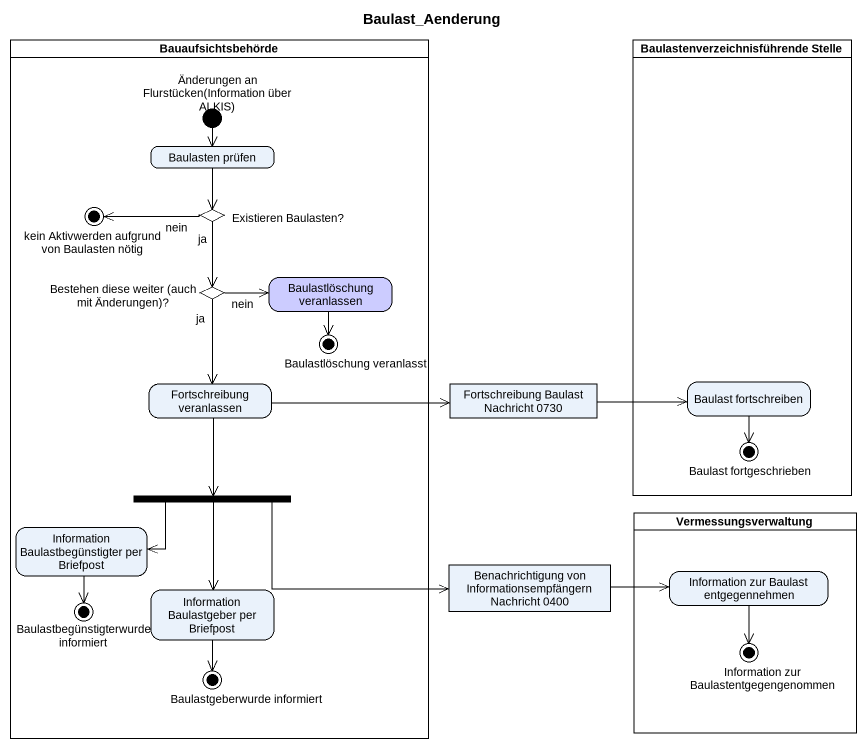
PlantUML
@startuml
title Baulast_Aenderung
hide empty description
state Bauaufsichtsbehörde <<partition>> {
  state "Änderungen an Flurstücken(Information über ALKIS)" as Änderungen_an_Flurstücken <<start>>
  state "Baulasten prüfen" as Baulasten_prüfen
  state "kein Aktivwerden aufgrund von Baulasten nötig" as kein_Aktivwerden_aufgrund <<end>>
  state "Existieren Baulasten?" as Existieren_Baulasten <<choice>>
  state "Bestehen diese weiter (auch mit Änderungen)?" as Bestehen_diese_weiter_auch <<choice>>
  state "Baulastlöschung veranlassen" as Baulastlöschung_veranlassen #CCCCFF
  state "Baulastlöschung veranlasst" as Baulastlöschung_veranlasst <<end>>
  state "Fortschreibung veranlassen" as Fortschreibung_veranlassen
  state fork1 <<fork>>
  state "Information Baulastbegünstigter per Briefpost" as Information
  state "Information Baulastgeber per Briefpost" as Information_Baulastgeber
  state "Baulastbegünstigterwurde informiert" as Baulastbegünstigterwurde <<end>>
  state "Baulastgeberwurde informiert" as Baulastgeberwurde_informiert <<end>>
}
state "Baulastenverzeichnisführende Stelle" as Baulastenverzeichnisführende <<partition>> {
  state "Baulast fortschreiben" as Baulast_fortschreiben
  state "Baulast fortgeschrieben" as Baulast_fortgeschrieben <<end>>
}
state "Fortschreibung Baulast Nachricht 0730" as Fortschreibung_Baulast <<object>>
state Vermessungsverwaltung <<partition>> {
  state "Information zur Baulast entgegennehmen" as Information_zur_Baulast
  state "Information zur Baulastentgegengenommen" as Information_zur <<end>>
}
state "Benachrichtigung von Informationsempfängern Nachricht 0400" as Benachrichtigung_von <<object>>
Änderungen_an_Flurstücken --> Baulasten_prüfen
Baulasten_prüfen --> Existieren_Baulasten
Existieren_Baulasten -left-> kein_Aktivwerden_aufgrund : nein
Existieren_Baulasten --> Bestehen_diese_weiter_auch : ja
Bestehen_diese_weiter_auch -right-> Baulastlöschung_veranlassen : nein
Bestehen_diese_weiter_auch --> Fortschreibung_veranlassen : ja
Baulastlöschung_veranlassen --> Baulastlöschung_veranlasst
Fortschreibung_veranlassen -right-> Fortschreibung_Baulast
Fortschreibung_veranlassen --> fork1
Fortschreibung_Baulast -right-> Baulast_fortschreiben
Baulast_fortschreiben --> Baulast_fortgeschrieben
fork1 -left-> Information
fork1 --> Information_Baulastgeber
fork1 -right-> Benachrichtigung_von
Information --> Baulastbegünstigterwurde
Information_Baulastgeber --> Baulastgeberwurde_informiert
Benachrichtigung_von -right-> Information_zur_Baulast
Information_zur_Baulast --> Information_zur
@enduml
